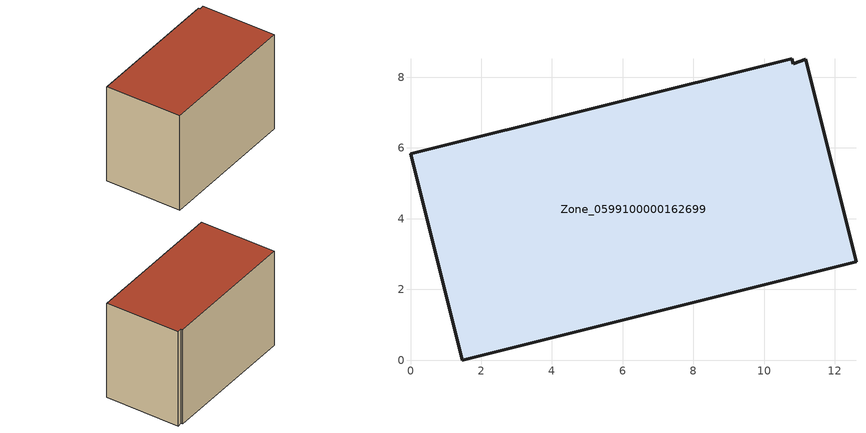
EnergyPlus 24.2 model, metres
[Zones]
Zone_0599100000162699
 floor ground (C_G): 11.17,8.51 12.6,2.78 1.47,0 0,5.83 10.78,8.52 10.82,8.38 z0
 wall outside (C_F): 1.47,0 12.6,2.78 11.17,8.51 10.82,8.38 10.78,8.52 0,5.83 1.47,0 z0:7.9
 roof outside (C_R): 12.6,2.78 11.17,8.51 10.82,8.38 10.78,8.52 0,5.83 1.47,0 z7.9
[BUILDING]
Pand.0599100000162699: North Axis=0; Terrain=City; Loads Convergence Tolerance Value=0.04; Temperature Convergence Tolerance Value=0.4; Solar Distribution=FullExterior; Maximum Number of Warmup Days=25; Minimum Number of Warmup Days=1
[Site:Location]
Rotterdam.The.Hague.AP_ZH_NLD Design_Conditions: Latitude=51.96; Longitude=4.45; Time Zone=1; Elevation=-4.5
[SITE:GROUNDTEMPERATURE:BUILDINGSURFACE]
18, 18, 18, 18, 18, 18, 18, 18, 18, 18, 18, 18
[MATERIAL] Thermal Absorptance=0.9; Solar Absorptance=0.7; Visible Absorptance=0.7
Name | Roughness | Thickness | Conductivity | Density | Specific Heat
G.TI.1965-1974 | MediumSmooth | 0.15 | 0.882353 | 540 | 1210
F.TI.1965-1974 | Rough | 0.3 | 0.697674 | 1920 | 840
R.TI.1965-1974 | MediumRough | 0.2 | 0.232558 | 1500 | 1000
[CONSTRUCTION]
C_G: G.TI.1965-1974
C_F: F.TI.1965-1974
C_R: R.TI.1965-1974
[ZONE]
Zone_0599100000162699: Type=1; Multiplier=1; Ceiling Height=Autocalculate; Volume=Autocalculate; Floor Area=autocalculate; Part of Total Floor Area=Yes
[ZONEINFILTRATION:DESIGNFLOWRATE]
Infil_Zone_0599100000162699: Zone or ZoneList or Space or SpaceList=Zone_0599100000162699; Schedule=AlwaysOn; Design Flow Rate Calculation Method=Flow/Area; Flow Rate per Floor Area=0.003; Constant Term Coefficient=1; Temperature Term Coefficient=0; Velocity Term Coefficient=0; Velocity Squared Term Coefficient=0
[HVACTEMPLATE:ZONE:IDEALLOADSAIRSYSTEM]
Zone_0599100000162699: Maximum Heating Supply Air Temperature=50; Minimum Cooling Supply Air Temperature=13; Maximum Heating Supply Air Humidity Ratio=0.0156; Minimum Cooling Supply Air Humidity Ratio=0.0077; Heating Limit=NoLimit; Cooling Limit=NoLimit; Dehumidification Control Type=ConstantSensibleHeatRatio; Cooling Sensible Heat Ratio=0.7; Dehumidification Setpoint=60; Humidification Control Type=None; Humidification Setpoint=30; Outdoor Air Method=None; Outdoor Air Flow Rate per Person=0.00944; Outdoor Air Flow Rate per Zone Floor Area=0; Outdoor Air Flow Rate per Zone=0; Demand Controlled Ventilation Type=None; Outdoor Air Economizer Type=NoEconomizer; Heat Recovery Type=None; Sensible Heat Recovery Effectiveness=0.7; Latent Heat Recovery Effectiveness=0.65
[ZONECONTROL:THERMOSTAT]
ThermostatControl_Zone_0599100000162699: Zone or ZoneList=Zone_0599100000162699; Control Type Schedule=DualSetpointControlType; Control 1=Thermostat_Zone_0599100000162699; Temperature Difference Between Cutout And Setpoint=0
[THERMOSTATSETPOINT:DUALSETPOINT]
Thermostat_Zone_0599100000162699: Heating Setpoint Temperature Schedule=HeatingSetpoint_Zone_0599100000162699; Cooling Setpoint Temperature Schedule=CoolingSetpoint_Zone_0599100000162699
[SCHEDULE:COMPACT]
HeatingSetpoint_Zone_0599100000162699: Through: 12/31, For: AllDays, Until: 24:00, 21
CoolingSetpoint_Zone_0599100000162699: Through: 12/31, For: AllDays, Until: 24:00, 24
DualSetpointControlType: Through: 12/31, For: AllDays, Until: 24:00, 4
AlwaysOn: Through: 12/31, For: AllDays, Until: 24:00, 1
